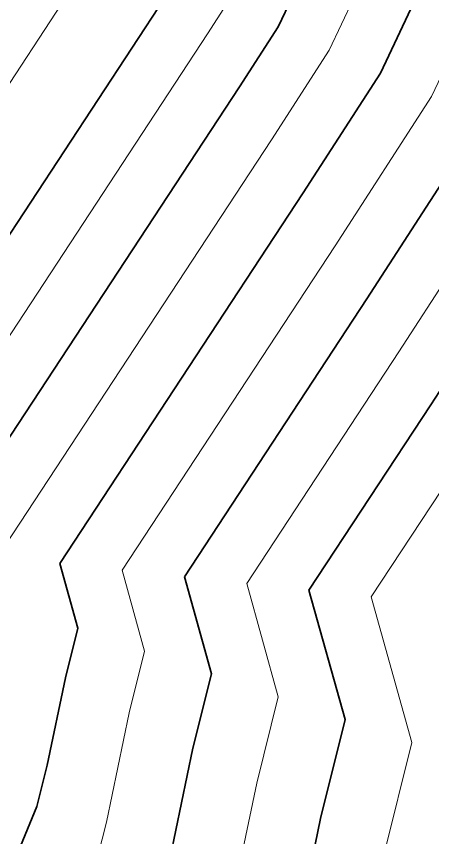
# Model space of a CAD drawing. Header units: millimetres. Extents: x -861324 to 439029, y -308065 to 694685.
# Drawn here: x -31482 to -23398, y -9162 to 6779 of the extents above; entities that cross this region are included whole.
import ezdxf

# ---------------------------------------------------------------- set-up
doc = ezdxf.new("R2010")
doc.units = ezdxf.units.MM
doc.layers.add('C-TOPO-MAJR', color=7, linetype='Continuous', lineweight=35)
doc.layers.add('C-TOPO-MINR', color=7, linetype='Continuous', lineweight=9)

msp = doc.modelspace()

# ---------------------------------------------------------------- linework, layer by layer
at = {"layer": 'C-TOPO-MAJR'}
for p, q in [((-24411, 5675), (-21588, 11674)), ((-26398, 6574), (-24987, 9573)), ((-35480, -3325), (-28386, 7472)), ((-27148, 5414), (-26398, 6574)), ((-25910, 3356), (-24411, 5675)), ((-33060, -3584), (-27148, 5414)), ((-24672, 1298), (-22423, 4777)), ((-23434, -761), (-20436, 3879)), ((-30640, -3842), (-25910, 3356)), ((-28219, -4101), (-24672, 1298)), ((-25799, -4360), (-23434, -761)), ((-30289, -5098), (-30640, -3842)), ((-27694, -5984), (-28219, -4101)), ((-25098, -6870), (-25799, -4360)), ((-30528, -6058), (-30289, -5098)), ((-28052, -7425), (-27694, -5984)), ((-30882, -7756), (-30528, -6058)), ((-25576, -8792), (-25098, -6870)), ((-28582, -9971), (-28052, -7425)), ((-31087, -8561), (-30882, -7756)), ((-35960, -20282), (-31087, -8561)), ((-26283, -12187), (-25576, -8792))]:
    msp.add_line(p, q, dxfattribs=at)
at = {"layer": 'C-TOPO-MINR'}
for p, q in [((-23417, 5226), (-19888, 12724)), ((-25405, 6125), (-23287, 10623)), ((-36807, -2417), (-30600, 7028)), ((-27767, 6443), (-27392, 7023)), ((-34270, -3454), (-27767, 6443)), ((-26529, 4385), (-25405, 6125)), ((-25291, 2327), (-23417, 5226)), ((-31850, -3713), (-26529, 4385)), ((-24053, 268), (-21429, 4328)), ((-29429, -3972), (-25291, 2327)), ((-27009, -4230), (-24053, 268)), ((-24589, -4489), (-22815, -1790)), ((-28991, -5541), (-29429, -3972)), ((-26396, -6427), (-27009, -4230)), ((-23801, -7313), (-24589, -4489)), ((-29290, -6742), (-28991, -5541)), ((-26814, -8108), (-26396, -6427)), ((-29732, -8864), (-29290, -6742)), ((-24338, -9475), (-23801, -7313)), ((-27433, -11079), (-26814, -8108)), ((-29988, -9869), (-29732, -8864))]:
    msp.add_line(p, q, dxfattribs=at)

doc.saveas('drawing.dxf')
